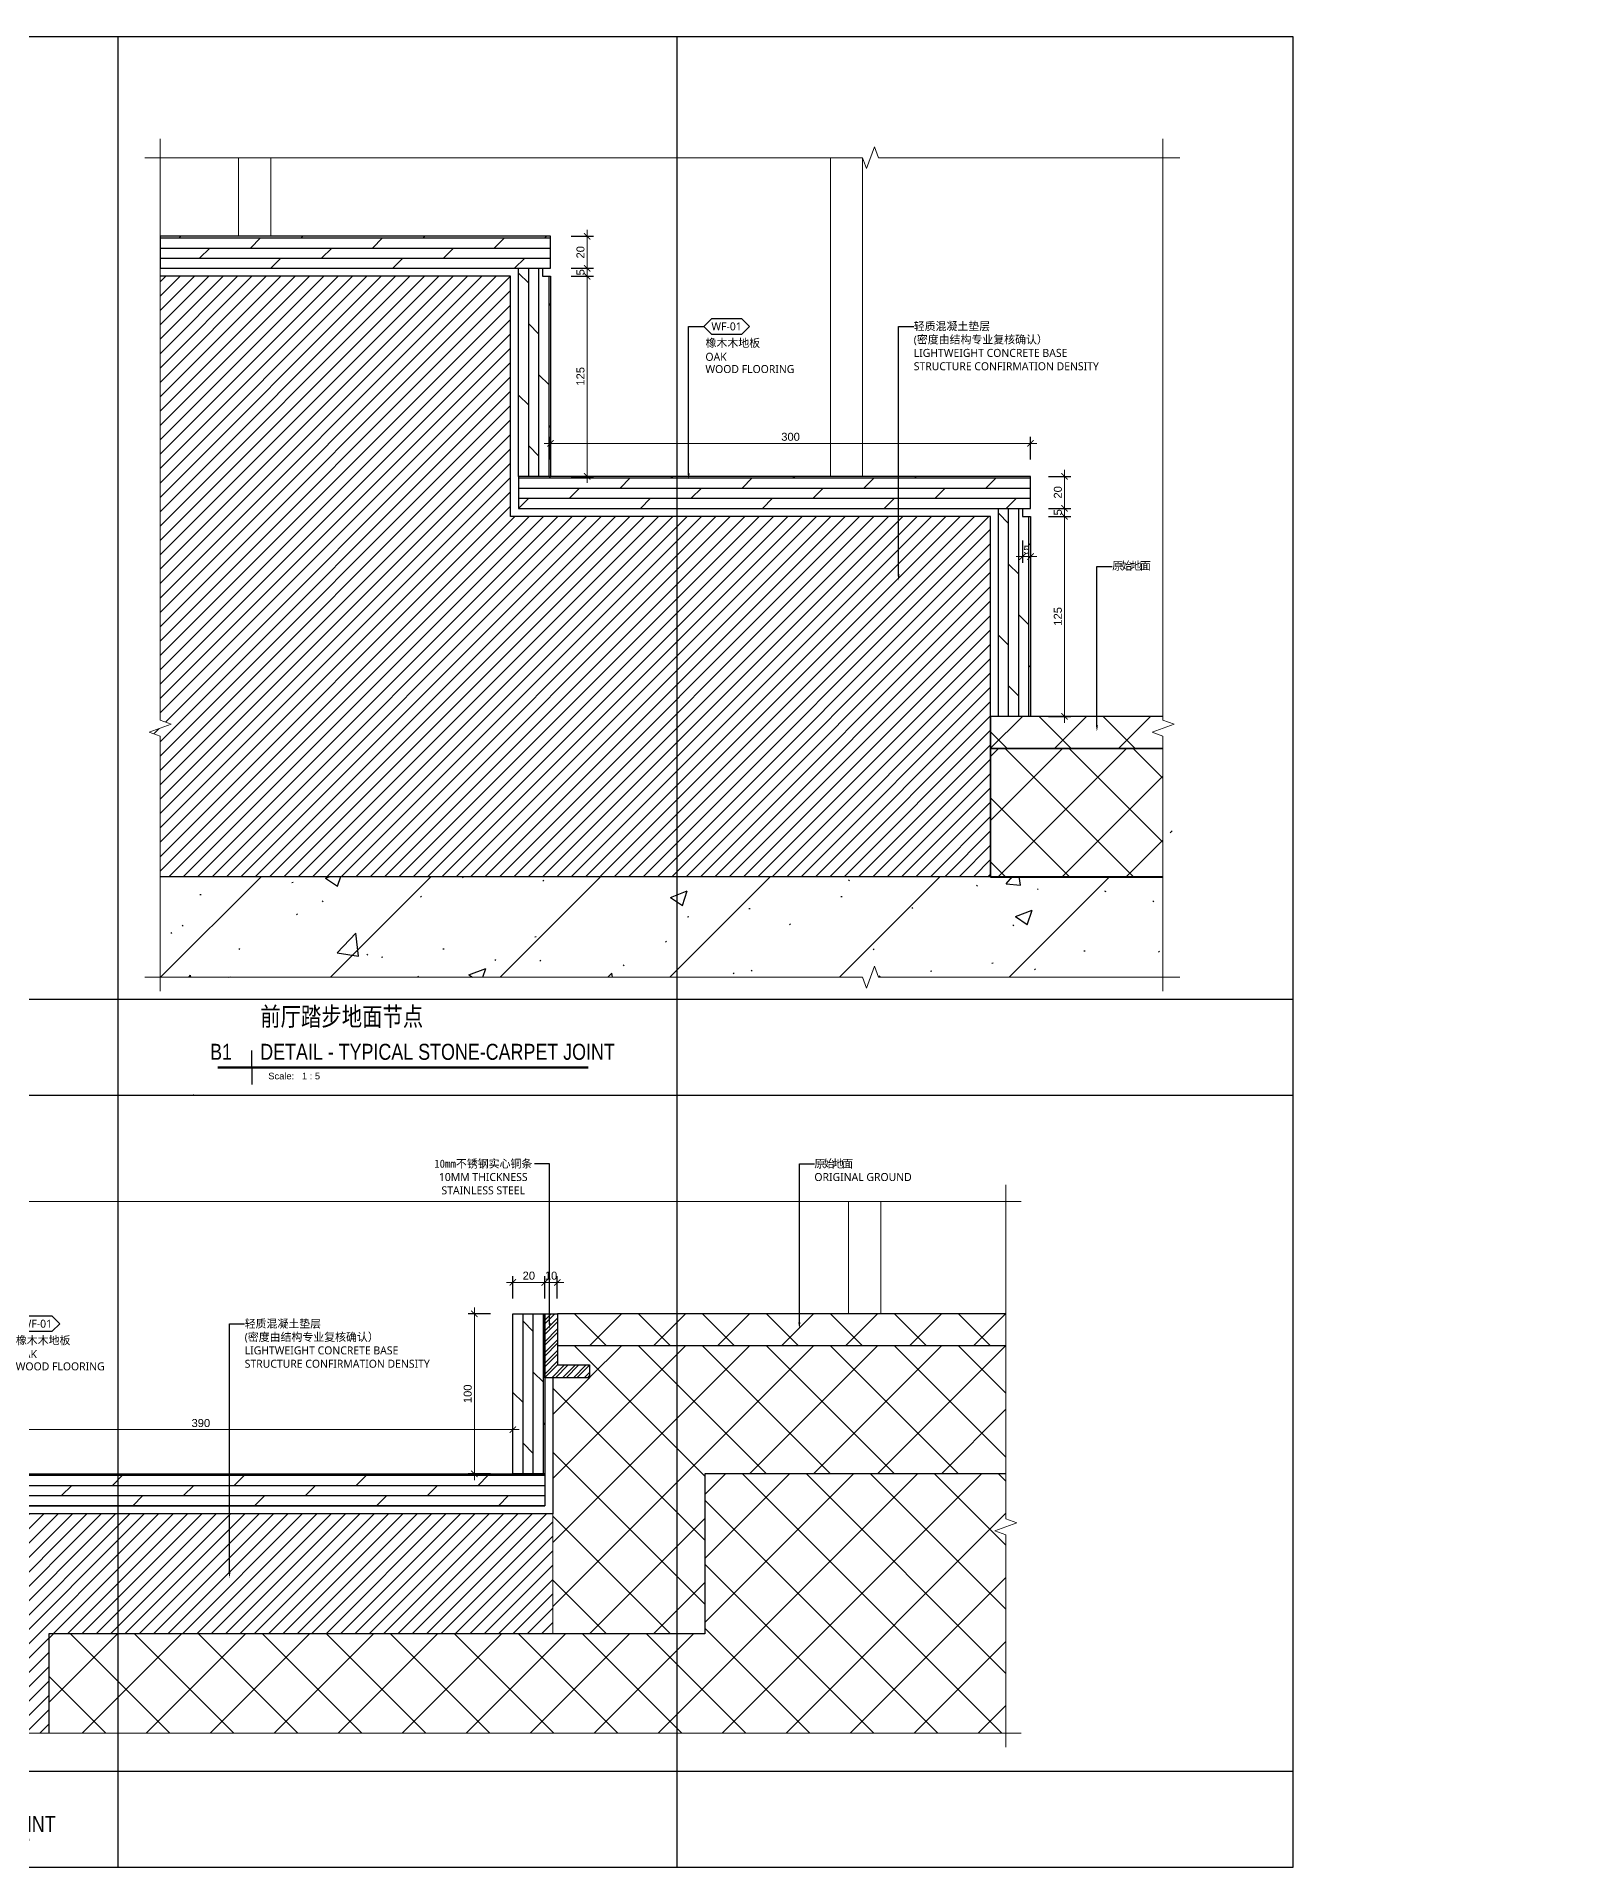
# Model space of a CAD drawing. Header units: millimetres. Extents: x 6321 to 61876, y 123 to 15211.
# Drawn here: x 45703 to 46670, y 8085 to 9229 of the extents above; entities that cross this region are included whole.
import ezdxf
from ezdxf import colors
from ezdxf.entities.mleader import LeaderData, LeaderLine
from ezdxf.enums import TextEntityAlignment as Align
from ezdxf.math import Vec2, Vec3

# ---------------------------------------------------------------- set-up
doc = ezdxf.new("R2010")
doc.units = ezdxf.units.MM
doc.layers.get('Defpoints').update_dxf_attribs({"color": 250})
for name, color, linetype, lineweight in [('_ACM-A-ANNO-DIMS', 2, 'Continuous', 13), ('_ACM-A-ANNO-DIMS @ 2', 2, 'Continuous', 13), ('_ACM-A-DETL-PATT', 8, 'Continuous', 0), ('_ACM-A-DETL-THIN', 2, 'Continuous', 9), ('Thick Line', 7, 'Continuous', 50), ('视图标题', 90, 'Continuous', 25)]:
    doc.layers.add(name, color=color, linetype=linetype, lineweight=lineweight)
for name, color, linetype in [('G-ANNO-SYMB', 7, 'Continuous'), ('G-ANNO-TITL', 7, 'Continuous'), ('I-DETL-LW01', 1, 'Continuous'), ('I-DETL-LW02', 2, 'Continuous'), ('IA10-16 Floor Detail$0$I-DETL-2', 2, 'Continuous'), ('IA10-16 Floor Detail$0$I-SECT-LW09', 9, 'Continuous'), ('IA10-16 Floor Detail$0$家具填充', 8, 'Continuous'), ('WALL TYPE$0$G-ANNO-NOTE-CH', 7, 'Continuous'), ('WALL TYPE$0$I-SECT-LW03', 3, 'Continuous')]:
    doc.layers.add(name, color=color, linetype=linetype)
doc.styles.add('Aecom chinese title', font='simhei.ttf', dxfattribs={"width": 0.8})
doc.styles.add('Arial', font='ARIALUNI.ttf')
doc.styles.add('Arial_1', font='arial.ttf', dxfattribs={"height": 75})
doc.styles.add('Arial_4', font='arial.ttf', dxfattribs={"height": 2.5})
doc.styles.add('WALL TYPE$0$Aecom Chinese', font='Microsoft YaHei.ttf')
doc.dimstyles.new('Aec-Arch-M-2', dxfattribs={"dimscale": 2, "dimtxt": 2.5, "dimasz": 2, "dimexe": 2, "dimexo": 2, "dimgap": 0.8, "dimtad": 1, "dimdec": 0, "dimrnd": 1, "dimzin": 3, "dimdsep": 46, "dimtxsty": 'Arial', "dimblk": 'WALL TYPE$0$_ArchTick', "dimcen": 2.5, "dimdle": 2, "dimclrd": 256, "dimclre": 256, "dimclrt": 256, "dimazin": 2, "dimtfac": 0.75, "dimtdec": 0, "dimtix": 1, "dimtmove": 2, "dimatfit": 2, "dimfxl": 5, "dimfxlon": 1, "dimtolj": 1, "dimtzin": 0, "dimlwd": -1, "dimarcsym": 0})

# ---------------------------------------------------------------- blocks, each defined once
blk = doc.blocks.new('视口 - No Ref  Number-1111583-交互展示区立面图2 DIGITAL CORRIDOR ELEVATION 2')
at = {"layer": 'Thick Line'}
blk.add_line((0, 0), (-12.7, 0), dxfattribs=at)
at = {"layer": '视图标题'}
for q in [(0, 6.35), (0, -6.35)]:
    blk.add_line((0, 0), q, dxfattribs=at)
blk = doc.blocks.new('A$C0FD827E6')
at = {"color": 0, "linetype": 'ByBlock', "lineweight": -2}
blk.add_point((-3.13, -10.74), dxfattribs=at)
at = {"layer": '视图标题', "color": 7, "lineweight": 50}
blk.add_line((18.75, -0.39), (144.93, -0.39), dxfattribs=at)
at = {"layer": '视图标题'}
blk.add_blockref('视口 - No Ref  Number-1111583-交互展示区立面图2 DIGITAL CORRIDOR ELEVATION 2', (18.75, -0.39), dxfattribs=at)
at = {"layer": 'G-ANNO-SYMB', "width": 0.8}
for tag, p, height, style in [('TITLE1', (21.88, 19.23), 7, 'Aecom chinese title'), ('TITLE2', (21.88, 10.35), 6, 'Arial'), ('DN', (3.13, 2.54), 6, 'Arial'), ('TITLE3', (21.88, 2.54), 6, 'Arial')]:
    blk.add_attdef(tag, p, '', height=height, dxfattribs=dict(at, style=style))
at = {"layer": '视图标题', "color": 7, "lineweight": 5, "insert": (24.94, -2.32), "char_height": 2.5, "width": 25.8945, "attachment_point": 1, "style": 'Arial_4'}
blk.add_mtext('Scale:   1 : 5', dxfattribs=at)
blk = doc.blocks.new('WALL TYPE$0$_ArchTick')
at = {"color": 0, "linetype": 'ByBlock', "const_width": 0.15}
blk.add_lwpolyline([(-0.5, -0.5), (0.5, 0.5)], dxfattribs=at)
blk = doc.blocks.new('*D144')
at = {"layer": '_ACM-A-ANNO-DIMS', "linetype": 'Continuous', "lineweight": -2, "ltscale": 2, "transparency": 16777216}
for p, q in [((46001, 8440.3), (46001, 8454.3)), ((46021, 8440.3), (46021, 8454.3))]:
    blk.add_line(p, q, dxfattribs=at)
at = {"layer": '_ACM-A-ANNO-DIMS', "ltscale": 2, "transparency": 16777216}
blk.add_line((46025, 8450.3), (45997, 8450.3), dxfattribs=at)
at = {"layer": 'Defpoints', "color": 0, "linetype": 'Continuous', "ltscale": 2, "transparency": 16777216}
for p in [(46001, 8450.3), (46001, 8430.7), (46021, 8430.7)]:
    blk.add_point(p, dxfattribs=at)
at = {"layer": '_ACM-A-ANNO-DIMS', "linetype": 'Continuous', "ltscale": 2, "transparency": 16777216, "xscale": 4, "yscale": 4, "zscale": 4, "rotation": 180}
blk.add_blockref('WALL TYPE$0$_ArchTick', (46001, 8450.3), dxfattribs=at)
at = {"layer": '_ACM-A-ANNO-DIMS', "linetype": 'Continuous', "ltscale": 2, "transparency": 16777216, "xscale": 4, "yscale": 4, "zscale": 4}
blk.add_blockref('WALL TYPE$0$_ArchTick', (46021, 8450.3), dxfattribs=at)
at = {"layer": '_ACM-A-ANNO-DIMS', "linetype": 'Continuous', "ltscale": 2, "transparency": 16777216, "insert": (46011, 8454.5), "char_height": 5, "attachment_point": 5, "style": 'Arial'}
blk.add_mtext('\\A1;20', dxfattribs=at)
blk = doc.blocks.new('*D143')
at = {"layer": '_ACM-A-ANNO-DIMS', "linetype": 'Continuous', "lineweight": -2, "ltscale": 2, "transparency": 16777216}
for p, q in [((46021, 8440.3), (46021, 8454.3)), ((46028.8, 8440.3), (46028.8, 8454.3))]:
    blk.add_line(p, q, dxfattribs=at)
at = {"layer": '_ACM-A-ANNO-DIMS', "ltscale": 2, "transparency": 16777216}
for p, q in [((46021, 8450.3), (46017, 8450.3)), ((46028.8, 8450.3), (46021, 8450.3)), ((46028.8, 8450.3), (46032.8, 8450.3))]:
    blk.add_line(p, q, dxfattribs=at)
at = {"layer": 'Defpoints', "color": 0, "linetype": 'Continuous', "ltscale": 2, "transparency": 16777216}
for p in [(46021, 8450.3), (46021, 8430.7), (46028.8, 8430.7)]:
    blk.add_point(p, dxfattribs=at)
at = {"layer": '_ACM-A-ANNO-DIMS', "linetype": 'Continuous', "ltscale": 2, "transparency": 16777216, "xscale": 4, "yscale": 4, "zscale": 4}
blk.add_blockref('WALL TYPE$0$_ArchTick', (46021, 8450.3), dxfattribs=at)
at = {"layer": '_ACM-A-ANNO-DIMS', "linetype": 'Continuous', "ltscale": 2, "transparency": 16777216, "xscale": 4, "yscale": 4, "zscale": 4, "rotation": 180}
blk.add_blockref('WALL TYPE$0$_ArchTick', (46028.8, 8450.3), dxfattribs=at)
at = {"layer": '_ACM-A-ANNO-DIMS', "linetype": 'Continuous', "ltscale": 2, "transparency": 16777216, "insert": (46024.9, 8454.5), "char_height": 5, "attachment_point": 5, "style": 'Arial'}
blk.add_mtext('\\A1;10', dxfattribs=at)
blk = doc.blocks.new('*D152')
at = {"layer": '_ACM-A-ANNO-DIMS', "linetype": 'Continuous', "lineweight": -2, "ltscale": 2, "transparency": 16777216}
for p, q in [((46335.8, 8929), (46349.8, 8929)), ((46335.8, 8804), (46349.8, 8804))]:
    blk.add_line(p, q, dxfattribs=at)
at = {"layer": '_ACM-A-ANNO-DIMS', "ltscale": 2, "transparency": 16777216}
blk.add_line((46345.8, 8800), (46345.8, 8933), dxfattribs=at)
at = {"layer": 'Defpoints', "color": 0, "linetype": 'Continuous', "ltscale": 2, "transparency": 16777216}
for p in [(46324.6, 8929), (46345.8, 8929), (46324.6, 8804)]:
    blk.add_point(p, dxfattribs=at)
at = {"layer": '_ACM-A-ANNO-DIMS', "linetype": 'Continuous', "ltscale": 2, "transparency": 16777216, "xscale": 4, "yscale": 4, "zscale": 4}
for p, rotation in [((46345.8, 8929), 90), ((46345.8, 8804), 270)]:
    blk.add_blockref('WALL TYPE$0$_ArchTick', p, dxfattribs=dict(at, rotation=rotation))
at = {"layer": '_ACM-A-ANNO-DIMS', "linetype": 'Continuous', "ltscale": 2, "transparency": 16777216, "insert": (46341.7, 8866.5), "char_height": 5, "attachment_point": 5, "rotation": 90, "style": 'Arial'}
blk.add_mtext('\\A1;125', dxfattribs=at)
blk = doc.blocks.new('*D151')
at = {"layer": '_ACM-A-ANNO-DIMS', "ltscale": 2, "transparency": 16777216}
for p, q in [((46345.8, 8934), (46345.8, 8938)), ((46345.8, 8929), (46345.8, 8934)), ((46345.8, 8929), (46345.8, 8925))]:
    blk.add_line(p, q, dxfattribs=at)
at = {"layer": '_ACM-A-ANNO-DIMS', "linetype": 'Continuous', "lineweight": -2, "ltscale": 2, "transparency": 16777216}
for p, q in [((46335.8, 8934), (46349.8, 8934)), ((46335.8, 8929), (46349.8, 8929))]:
    blk.add_line(p, q, dxfattribs=at)
at = {"layer": 'Defpoints', "color": 0, "linetype": 'Continuous', "ltscale": 2, "transparency": 16777216}
for p in [(46324.6, 8934), (46324.6, 8929), (46345.8, 8934)]:
    blk.add_point(p, dxfattribs=at)
at = {"layer": '_ACM-A-ANNO-DIMS', "linetype": 'Continuous', "ltscale": 2, "transparency": 16777216, "xscale": 4, "yscale": 4, "zscale": 4}
for p, rotation in [((46345.8, 8934), 270), ((46345.8, 8929), 90)]:
    blk.add_blockref('WALL TYPE$0$_ArchTick', p, dxfattribs=dict(at, rotation=rotation))
at = {"layer": '_ACM-A-ANNO-DIMS', "linetype": 'Continuous', "ltscale": 2, "transparency": 16777216, "insert": (46341.7, 8931.5), "char_height": 5, "attachment_point": 5, "rotation": 90, "style": 'Arial'}
blk.add_mtext('\\A1;5', dxfattribs=at)
blk = doc.blocks.new('*D150')
at = {"layer": '_ACM-A-ANNO-DIMS', "ltscale": 2, "transparency": 16777216}
blk.add_line((46345.8, 8930), (46345.8, 8958), dxfattribs=at)
at = {"layer": '_ACM-A-ANNO-DIMS', "linetype": 'Continuous', "lineweight": -2, "ltscale": 2, "transparency": 16777216}
for p, q in [((46335.8, 8954), (46349.8, 8954)), ((46335.8, 8934), (46349.8, 8934))]:
    blk.add_line(p, q, dxfattribs=at)
at = {"layer": 'Defpoints', "color": 0, "linetype": 'Continuous', "ltscale": 2, "transparency": 16777216}
for p in [(46324.6, 8954), (46345.8, 8954), (46324.6, 8934)]:
    blk.add_point(p, dxfattribs=at)
at = {"layer": '_ACM-A-ANNO-DIMS', "linetype": 'Continuous', "ltscale": 2, "transparency": 16777216, "xscale": 4, "yscale": 4, "zscale": 4}
for p, rotation in [((46345.8, 8954), 90), ((46345.8, 8934), 270)]:
    blk.add_blockref('WALL TYPE$0$_ArchTick', p, dxfattribs=dict(at, rotation=rotation))
at = {"layer": '_ACM-A-ANNO-DIMS', "linetype": 'Continuous', "ltscale": 2, "transparency": 16777216, "insert": (46341.7, 8944), "char_height": 5, "attachment_point": 5, "rotation": 90, "style": 'Arial'}
blk.add_mtext('\\A1;20', dxfattribs=at)
blk = doc.blocks.new('*D156')
at = {"layer": '_ACM-A-ANNO-DIMS', "ltscale": 2, "transparency": 16777216}
blk.add_line((46328.6, 8974.6), (46020.6, 8974.6), dxfattribs=at)
at = {"layer": '_ACM-A-ANNO-DIMS', "linetype": 'Continuous', "lineweight": -2, "ltscale": 2, "transparency": 16777216}
for p, q in [((46024.6, 8964.6), (46024.6, 8978.6)), ((46324.6, 8964.6), (46324.6, 8978.6))]:
    blk.add_line(p, q, dxfattribs=at)
at = {"layer": 'Defpoints', "color": 0, "linetype": 'Continuous', "ltscale": 2, "transparency": 16777216}
for p in [(46024.6, 8974.6), (46024.6, 8954), (46324.6, 8954)]:
    blk.add_point(p, dxfattribs=at)
at = {"layer": '_ACM-A-ANNO-DIMS', "linetype": 'Continuous', "ltscale": 2, "transparency": 16777216, "xscale": 4, "yscale": 4, "zscale": 4, "rotation": 180}
blk.add_blockref('WALL TYPE$0$_ArchTick', (46024.6, 8974.6), dxfattribs=at)
at = {"layer": '_ACM-A-ANNO-DIMS', "linetype": 'Continuous', "ltscale": 2, "transparency": 16777216, "xscale": 4, "yscale": 4, "zscale": 4}
blk.add_blockref('WALL TYPE$0$_ArchTick', (46324.6, 8974.6), dxfattribs=at)
at = {"layer": '_ACM-A-ANNO-DIMS', "linetype": 'Continuous', "ltscale": 2, "transparency": 16777216, "insert": (46174.6, 8978.7), "char_height": 5, "attachment_point": 5, "style": 'Arial'}
blk.add_mtext('\\A1;300', dxfattribs=at)
blk = doc.blocks.new('*D155')
at = {"layer": '_ACM-A-ANNO-DIMS', "linetype": 'Continuous', "lineweight": -2, "ltscale": 2, "transparency": 16777216}
for p, q in [((46037.5, 9079), (46051.5, 9079)), ((46037.5, 8954), (46051.5, 8954))]:
    blk.add_line(p, q, dxfattribs=at)
at = {"layer": '_ACM-A-ANNO-DIMS', "ltscale": 2, "transparency": 16777216}
blk.add_line((46047.5, 8950), (46047.5, 9083), dxfattribs=at)
at = {"layer": 'Defpoints', "color": 0, "linetype": 'Continuous', "ltscale": 2, "transparency": 16777216}
for p in [(46024.6, 9079), (46047.5, 9079), (46024.6, 8954)]:
    blk.add_point(p, dxfattribs=at)
at = {"layer": '_ACM-A-ANNO-DIMS', "linetype": 'Continuous', "ltscale": 2, "transparency": 16777216, "xscale": 4, "yscale": 4, "zscale": 4}
for p, rotation in [((46047.5, 9079), 90), ((46047.5, 8954), 270)]:
    blk.add_blockref('WALL TYPE$0$_ArchTick', p, dxfattribs=dict(at, rotation=rotation))
at = {"layer": '_ACM-A-ANNO-DIMS', "linetype": 'Continuous', "ltscale": 2, "transparency": 16777216, "insert": (46043.3, 9016.5), "char_height": 5, "attachment_point": 5, "rotation": 90, "style": 'Arial'}
blk.add_mtext('\\A1;125', dxfattribs=at)
blk = doc.blocks.new('*D154')
at = {"layer": '_ACM-A-ANNO-DIMS', "linetype": 'Continuous', "lineweight": -2, "ltscale": 2, "transparency": 16777216}
for p, q in [((46037.5, 9084), (46051.5, 9084)), ((46037.5, 9079), (46051.5, 9079))]:
    blk.add_line(p, q, dxfattribs=at)
at = {"layer": '_ACM-A-ANNO-DIMS', "ltscale": 2, "transparency": 16777216}
for p, q in [((46047.5, 9084), (46047.5, 9088)), ((46047.5, 9079), (46047.5, 9084)), ((46047.5, 9079), (46047.5, 9075))]:
    blk.add_line(p, q, dxfattribs=at)
at = {"layer": 'Defpoints', "color": 0, "linetype": 'Continuous', "ltscale": 2, "transparency": 16777216}
for p in [(46024.6, 9084), (46047.5, 9084), (46024.6, 9079)]:
    blk.add_point(p, dxfattribs=at)
at = {"layer": '_ACM-A-ANNO-DIMS', "linetype": 'Continuous', "ltscale": 2, "transparency": 16777216, "xscale": 4, "yscale": 4, "zscale": 4}
for p, rotation in [((46047.5, 9084), 270), ((46047.5, 9079), 90)]:
    blk.add_blockref('WALL TYPE$0$_ArchTick', p, dxfattribs=dict(at, rotation=rotation))
at = {"layer": '_ACM-A-ANNO-DIMS', "linetype": 'Continuous', "ltscale": 2, "transparency": 16777216, "insert": (46043.3, 9081.5), "char_height": 5, "attachment_point": 5, "rotation": 90, "style": 'Arial'}
blk.add_mtext('\\A1;5', dxfattribs=at)
blk = doc.blocks.new('*D153')
at = {"layer": '_ACM-A-ANNO-DIMS', "ltscale": 2, "transparency": 16777216}
blk.add_line((46047.5, 9080), (46047.5, 9108), dxfattribs=at)
at = {"layer": '_ACM-A-ANNO-DIMS', "linetype": 'Continuous', "lineweight": -2, "ltscale": 2, "transparency": 16777216}
for p, q in [((46037.5, 9104), (46051.5, 9104)), ((46037.5, 9084), (46051.5, 9084))]:
    blk.add_line(p, q, dxfattribs=at)
at = {"layer": 'Defpoints', "color": 0, "linetype": 'Continuous', "ltscale": 2, "transparency": 16777216}
for p in [(46024.6, 9104), (46047.5, 9104), (46024.6, 9084)]:
    blk.add_point(p, dxfattribs=at)
at = {"layer": '_ACM-A-ANNO-DIMS', "linetype": 'Continuous', "ltscale": 2, "transparency": 16777216, "xscale": 4, "yscale": 4, "zscale": 4}
for p, rotation in [((46047.5, 9104), 90), ((46047.5, 9084), 270)]:
    blk.add_blockref('WALL TYPE$0$_ArchTick', p, dxfattribs=dict(at, rotation=rotation))
at = {"layer": '_ACM-A-ANNO-DIMS', "linetype": 'Continuous', "ltscale": 2, "transparency": 16777216, "insert": (46043.3, 9094), "char_height": 5, "attachment_point": 5, "rotation": 90, "style": 'Arial'}
blk.add_mtext('\\A1;20', dxfattribs=at)
blk = doc.blocks.new('*D145')
at = {"layer": '_ACM-A-ANNO-DIMS', "ltscale": 2, "transparency": 16777216}
blk.add_line((45977, 8434.7), (45977, 8326.7), dxfattribs=at)
at = {"layer": '_ACM-A-ANNO-DIMS', "linetype": 'Continuous', "lineweight": -2, "ltscale": 2, "transparency": 16777216}
for p, q in [((45987, 8430.7), (45973, 8430.7)), ((45987, 8330.7), (45973, 8330.7))]:
    blk.add_line(p, q, dxfattribs=at)
at = {"layer": 'Defpoints', "color": 0, "linetype": 'Continuous', "ltscale": 2, "transparency": 16777216}
for p in [(46001, 8430.7), (45977, 8330.7), (46001, 8330.7)]:
    blk.add_point(p, dxfattribs=at)
at = {"layer": '_ACM-A-ANNO-DIMS', "linetype": 'Continuous', "ltscale": 2, "transparency": 16777216, "xscale": 4, "yscale": 4, "zscale": 4}
for p, rotation in [((45977, 8430.7), 90), ((45977, 8330.7), 270)]:
    blk.add_blockref('WALL TYPE$0$_ArchTick', p, dxfattribs=dict(at, rotation=rotation))
at = {"layer": '_ACM-A-ANNO-DIMS', "linetype": 'Continuous', "ltscale": 2, "transparency": 16777216, "insert": (45972.8, 8380.7), "char_height": 5, "attachment_point": 5, "rotation": 90, "style": 'Arial'}
blk.add_mtext('\\A1;100', dxfattribs=at)
blk = doc.blocks.new('*D135')
at = {"layer": '_ACM-A-ANNO-DIMS', "ltscale": 2, "transparency": 16777216}
blk.add_line((46005, 8358.3), (45607, 8358.3), dxfattribs=at)
at = {"layer": '_ACM-A-ANNO-DIMS', "linetype": 'Continuous', "lineweight": -2, "ltscale": 2, "transparency": 16777216}
for p, q in [((45611, 8348.3), (45611, 8362.3)), ((46001, 8348.3), (46001, 8362.3))]:
    blk.add_line(p, q, dxfattribs=at)
at = {"layer": 'Defpoints', "color": 0, "linetype": 'Continuous', "ltscale": 2, "transparency": 16777216}
for p in [(45611, 8358.3), (45611, 8330.7), (46001, 8330.7)]:
    blk.add_point(p, dxfattribs=at)
at = {"layer": '_ACM-A-ANNO-DIMS', "linetype": 'Continuous', "ltscale": 2, "transparency": 16777216, "xscale": 4, "yscale": 4, "zscale": 4, "rotation": 180}
blk.add_blockref('WALL TYPE$0$_ArchTick', (45611, 8358.3), dxfattribs=at)
at = {"layer": '_ACM-A-ANNO-DIMS', "linetype": 'Continuous', "ltscale": 2, "transparency": 16777216, "xscale": 4, "yscale": 4, "zscale": 4}
blk.add_blockref('WALL TYPE$0$_ArchTick', (46001, 8358.3), dxfattribs=at)
at = {"layer": '_ACM-A-ANNO-DIMS', "linetype": 'Continuous', "ltscale": 2, "transparency": 16777216, "insert": (45806, 8362.4), "char_height": 5, "attachment_point": 5, "style": 'Arial'}
blk.add_mtext('\\A1;390', dxfattribs=at)
blk = doc.blocks.new('*D157')
at = {"layer": '_ACM-A-ANNO-DIMS', "lineweight": -2, "transparency": 16777216}
for p, q in [((46319.6, 8913.9), (46319.6, 8899.9)), ((46324.6, 8913.9), (46324.6, 8899.9))]:
    blk.add_line(p, q, dxfattribs=at)
at = {"layer": '_ACM-A-ANNO-DIMS', "transparency": 16777216}
for p, q in [((46319.6, 8903.9), (46315.6, 8903.9)), ((46324.6, 8903.9), (46319.6, 8903.9)), ((46324.6, 8903.9), (46328.6, 8903.9))]:
    blk.add_line(p, q, dxfattribs=at)
at = {"layer": 'Defpoints', "color": 0, "transparency": 16777216}
for p in [(46319.6, 8929), (46324.6, 8929), (46319.6, 8903.9)]:
    blk.add_point(p, dxfattribs=at)
at = {"layer": '_ACM-A-ANNO-DIMS', "transparency": 16777216, "xscale": 4, "yscale": 4, "zscale": 4}
blk.add_blockref('WALL TYPE$0$_ArchTick', (46319.6, 8903.9), dxfattribs=at)
at = {"layer": '_ACM-A-ANNO-DIMS', "transparency": 16777216, "xscale": 4, "yscale": 4, "zscale": 4, "rotation": 180}
blk.add_blockref('WALL TYPE$0$_ArchTick', (46324.6, 8903.9), dxfattribs=at)
at = {"layer": '_ACM-A-ANNO-DIMS', "transparency": 16777216, "insert": (46322.1, 8908.1), "char_height": 5, "attachment_point": 5, "style": 'Arial'}
blk.add_mtext('\\A1;5', dxfattribs=at)
blk = doc.blocks.new('WHA12202707')
at = {"transparency": 16777216}
for p, q in [((2.38, 2.38), (0, 0)), ((2.38, -2.38), (0, 0)), ((11.91, 2.38), (2.38, 2.38)), ((11.91, 2.38), (14.29, 0)), ((11.91, -2.38), (14.29, 0)), ((2.38, -2.38), (11.91, -2.38))]:
    blk.add_line(p, q, dxfattribs=at)
at = {"transparency": 16777216, "style": 'WALL TYPE$0$Aecom Chinese'}
blk.add_attdef('英文2', (0.49, -14.58), '', height=2.5, dxfattribs=at)
at = {"layer": 'WALL TYPE$0$G-ANNO-NOTE-CH', "transparency": 16777216, "style": 'WALL TYPE$0$Aecom Chinese'}
blk.add_attdef('编号', text='', height=2.5, dxfattribs=at).set_placement((7.1, 0), align=Align.MIDDLE)
for tag, p in [('中文', (0.54, -5.18)), ('英文', (0.49, -9.51))]:
    blk.add_attdef(tag, text='', height=2.5, dxfattribs=at).set_placement(p, align=Align.MIDDLE_LEFT)

msp = doc.modelspace()

# ---------------------------------------------------------------- hatches: boundary and pattern name
h = msp.add_hatch()
h.set_pattern_fill('0-钢筋混凝土001-DOM', color=250, scale=15, pattern_type=2)
h.set_pattern_definition([(45, (1818.7, 3711.13), (-53.03301, 53.03301), []), (50, (1818.7, 3711.13), (107.58903, -9.41282), [11.25, -123.75]), (355, (1818.7, 3711.13), (-20.8127, 112.82882), [9, -99]), (100.4514, (1827.67, 3710.35), (86.7764, 103.41593), [9.56103, -105.17132]), (46.1842, (1818.7, 3741.13), (160.08616, -24.82785), [16.875, -185.625]), (96.6356, (1832.04, 3739.06), (140.1994, 146.1177), [14.34154, -157.75695]), (351.1842, (1818.7, 3741.13), (140.1993, 146.1178), [13.5, -148.5]), (21, (1833.7, 3733.63), (89.53606, -60.39283), [11.25, -123.75]), (326, (1833.7, 3733.63), (36.4973, 108.7725), [9, -99]), (71.4514, (1841.16, 3728.6), (126.0334, 48.37957), [9.56103, -105.17132]), (37.5, (1818.702, 3711.133), (1.823978, 49.934078), [0.75, -97.8, 0.75, -100.5, 0.75, -99.375]), (7.5, (1818.7, 3711.133), (39.46043, 59.161757), [0.75, -57.3, 0.75, -95.55, 0.75, -37.875]), (327.5, (1785.252, 3711.133), (80.073365, -3.38323), [0.75, -37.5, 0.75, -117, 0.75, -155.25]), (317.5, (1770.25, 3711.13), (87.47793, 15.01575), [0.75, -48.75, 0.75, -77.7, 0.75, -110.25])])
h.paths.add_polyline_path([(46219.6, 8641), (46222.1, 8634.2), (46227.1, 8647.9), (46229.6, 8641), (46407.4, 8641), (46407.4, 8704), (45780.6, 8704), (45780.6, 8641)])
at = {"layer": '_ACM-A-DETL-PATT'}
h = msp.add_hatch(dxfattribs=at)
h.set_pattern_fill('ANSI31', color=256, scale=2)
h.set_pattern_definition([(45, (45759.2455, 8703.9546), (-4.49013, 4.49013), [])])
h.paths.add_polyline_path([(46299.6, 8704), (46299.6, 8929), (45999.6, 8929), (45999.6, 9079), (45780.6, 9079), (45780.6, 8801.7), (45787.4, 8799.2), (45773.7, 8794.2), (45780.6, 8791.7), (45780.6, 8704)])
h = msp.add_hatch(dxfattribs=at)
h.set_pattern_fill('多孔材料', color=256, scale=10, pattern_type=2)
h.set_pattern_definition([(45, (114444.813, 5529.22), (-20.00002, 20.00002), []), (135, (114444.813, 5529.22), (-20.00002, -20.00002), [])])
h.paths.add_polyline_path([(46407.4, 8804), (46299.6, 8804), (46299.6, 8784), (46407.4, 8784)])
h = msp.add_hatch(dxfattribs=at)
h.set_pattern_fill('多孔材料', color=256, scale=10, pattern_type=2)
h.set_pattern_definition([(45, (70086.735, -2233.962), (-20.00002, 20.00002), []), (135, (70086.735, -2233.962), (-20.00002, -20.00002), [])])
h.paths.add_polyline_path([(46407.4, 8739.6), (46407.4, 8784), (46299.6, 8784), (46299.6, 8703.6), (46407.4, 8703.6), (46407.4, 8729.6), (46414.3, 8732.1), (46400.6, 8737.1)])
h = msp.add_hatch(dxfattribs=at)
h.set_pattern_fill('多孔材料', color=256, scale=10, pattern_type=2)
h.set_pattern_definition([(45, (114194.253, 5155.996), (-20.00002, 20.00002), []), (135, (114194.253, 5155.996), (-20.00002, -20.00002), [])])
h.paths.add_polyline_path([(46309.2, 8410.7), (46309.2, 8430.7), (46029, 8430.7), (46029, 8410.7)])
h = msp.add_hatch(dxfattribs=at)
h.set_pattern_fill('多孔材料', color=256, scale=10, pattern_type=2)
h.set_pattern_definition([(45, (114194.253, 4975.996), (-20.00002, 20.00002), []), (135, (114194.253, 4975.996), (-20.00002, -20.00002), [])])
h.paths.add_polyline_path([(46029, 8410.7), (46029, 8398.7), (46049, 8398.7), (46049, 8390.7), (46026, 8390.7), (46026, 8230.7), (46121, 8230.7), (46121, 8330.7), (46309.2, 8330.7), (46309.2, 8410.7)])
h = msp.add_hatch(dxfattribs=at)
h.set_pattern_fill('多孔材料', color=256, scale=10, pattern_type=2)
h.set_pattern_definition([(45, (113859.253, 4575.996), (-20.00002, 20.00002), []), (135, (113859.253, 4575.996), (-20.00002, -20.00002), [])])
h.paths.add_polyline_path([(46309.2, 8302.6), (46309.2, 8330.7), (46121, 8330.7), (46121, 8230.7), (45711, 8230.7), (45711, 8168.6), (46309.2, 8168.6), (46309.2, 8292.6), (46302.3, 8295.1), (46316.1, 8300.1)])
h = msp.add_hatch(dxfattribs=at)
h.set_pattern_fill('ANSI31', color=256, scale=2)
h.set_pattern_definition([(45, (45447.362, 8135.0885), (-4.49013, 4.49013), [])])
h.paths.add_polyline_path([(45687.5, 8175.5), (45692.5, 8161.7), (45695, 8168.6), (45711, 8168.6), (45711, 8230.7), (46026, 8230.7), (46026, 8305.7), (45636, 8305.7), (45636, 8205.7), (45447.9, 8205.7), (45447.4, 8205.5), (45461.1, 8200.5), (45454.2, 8198), (45454.2, 8168.6), (45685, 8168.6)])
at = {"layer": 'IA10-16 Floor Detail$0$I-SECT-LW09'}
h = msp.add_hatch(dxfattribs=at)
h.set_pattern_fill('DOLMIT', color=8)
h.set_pattern_definition([(0, (45849.6875, 9083.9546), (0, 6.35), []), (45, (45849.688, 9083.955), (-12.7, 12.7), [8.9803, -17.9605])])
h.paths.add_polyline_path([(46024.6, 9084), (46024.6, 9104), (45780.6, 9104), (45780.6, 9084)])
h = msp.add_hatch(dxfattribs=at)
h.set_pattern_fill('DOLMIT', color=8, angle=90)
h.set_pattern_definition([(90, (46004.5744, 8953.9546), (-6.35, 4e-16), []), (135, (46004.574, 8953.955), (-12.7, -12.7), [8.9803, -17.9605])])
h.paths.add_polyline_path([(46024.6, 9079), (46019.6, 9079), (46019.6, 9084), (46004.6, 9084), (46004.6, 8954), (46024.6, 8954)])
h = msp.add_hatch(dxfattribs=at)
h.set_pattern_fill('DOLMIT', color=8)
h.set_pattern_definition([(0, (46004.5744, 8933.9546), (0, 6.35), []), (45, (46004.574, 8933.955), (-12.7, 12.7), [8.9803, -17.9605])])
h.paths.add_polyline_path([(46004.6, 8954), (46004.6, 8934), (46324.6, 8934), (46324.6, 8954)])
h = msp.add_hatch(dxfattribs=at)
h.set_pattern_fill('DOLMIT', color=8, angle=90)
h.set_pattern_definition([(90, (46304.5744, 8803.9546), (-6.35, 4e-16), []), (135, (46304.574, 8803.955), (-12.7, -12.7), [8.9803, -17.9605])])
h.paths.add_polyline_path([(46304.6, 8804), (46324.6, 8804), (46324.6, 8929), (46319.6, 8929), (46319.6, 8934), (46304.6, 8934)])
h = msp.add_hatch(dxfattribs=at)
h.set_pattern_fill('DOLMIT', color=8, angle=90)
h.set_pattern_definition([(90, (46001.014, 8330.73), (-6.35, 4e-16), []), (135, (46001.014, 8330.73), (-12.7, -12.7), [8.9803, -17.9605])])
h.paths.add_polyline_path([(46021, 8430.7), (46001, 8430.7), (46001, 8330.7), (46021, 8330.7)])
h = msp.add_hatch(dxfattribs=at)
h.set_pattern_fill('DOLMIT', color=8)
h.set_pattern_definition([(0, (45611.014, 8310.73), (0, 6.35), []), (45, (45611.014, 8310.73), (-12.7, 12.7), [8.9803, -17.9605])])
h.paths.add_polyline_path([(45611, 8330.7), (45611, 8310.7), (46021, 8310.7), (46021, 8330.7), (46001, 8330.7)])
at = {"layer": 'IA10-16 Floor Detail$0$家具填充'}
h = msp.add_hatch(dxfattribs=at)
h.set_pattern_fill('ANSI32', color=8, scale=0.5, style=0)
h.set_pattern_definition([(45, (-1879631.7173, -923084.6916), (-3.367596045, 3.367596045), []), (45, (-1879629.4722, -923084.6916), (-3.367596045, 3.367596045), [])])
h.paths.add_polyline_path([(46021, 8430.7), (46029, 8430.7), (46029, 8398.7), (46049, 8398.7), (46049, 8390.7), (46021, 8390.7)])

# ---------------------------------------------------------------- linework, layer by layer
at = {"layer": '_ACM-A-ANNO-DIMS', "linetype": 'Continuous', "ltscale": 2}
for points, elevation in [([(45780.6, 9165), (45780.6, 8801.7), (45787.4, 8799.2), (45773.7, 8794.2), (45780.6, 8791.7), (45780.6, 8632.3)], 3.6), ([(46407.4, 9165), (46407.4, 8801.7), (46414.3, 8799.2), (46400.6, 8794.2), (46407.4, 8791.7), (46407.4, 8632.3)], 3.6), ([(45771, 9153.1), (46219.6, 9153.1), (46222.1, 9146.3), (46227.1, 9160), (46229.6, 9153.1), (46418, 9153.1)], 3.6), ([(46318.8, 8500.8), (45695, 8500.8), (45692.5, 8493.9), (45687.5, 8507.7), (45685, 8500.8), (45444.4, 8500.8)], -7.3), ([(46309.2, 8511.2), (46309.2, 8302.6), (46316.1, 8300.1), (46302.3, 8295.1), (46309.2, 8292.6), (46309.2, 8159.9)], -3.6), ([(46318.8, 8168.6), (45695, 8168.6), (45692.5, 8161.7), (45687.5, 8175.5), (45685, 8168.6), (45444.4, 8168.6)], -7.3)]:
    msp.add_lwpolyline(points, dxfattribs=dict(at, elevation=elevation))
msp.add_lwpolyline([(45771, 8641), (46219.6, 8641), (46222.1, 8634.2), (46227.1, 8647.9), (46229.6, 8641), (46418, 8641)], dxfattribs=at)
at = {"layer": '_ACM-A-DETL-PATT'}
msp.add_lwpolyline([(46026, 8390.7), (46026, 8230.7)], dxfattribs=at)
at = {"layer": '_ACM-A-DETL-THIN', "color": 8}
for points in [[(45829.6, 9153.1), (45829.6, 9104)], [(45849.7, 9153.1), (45849.7, 9104)], [(46199.5, 9153.1), (46199.5, 8954)], [(46219.6, 9153.1), (46219.6, 8954)], [(46210.9, 8500.8), (46210.9, 8430.7)], [(46231, 8500.8), (46231, 8430.7)]]:
    msp.add_lwpolyline(points, dxfattribs=at)
at = {"layer": 'Defpoints', "color": 251}
for p, q in [((45754, 9228.8), (45754, 8084.8)), ((46103.5, 9228.8), (46103.5, 8084.8)), ((45019.4, 8627.3), (46488.6, 8627.3)), ((45019.4, 8567.3), (46488.6, 8567.3)), ((45019.4, 8144.8), (46488.6, 8144.8))]:
    msp.add_line(p, q, dxfattribs=at)
at = {"layer": 'Defpoints', "color": 1}
msp.add_lwpolyline([(46488.6, 8084.8), (45019.4, 8084.8), (45019.4, 9228.8), (46488.6, 9228.8)], close=True, dxfattribs=at)
at = {"layer": 'I-DETL-LW01'}
for points in [[(46299.6, 8704), (46299.6, 8929), (45999.6, 8929), (45999.6, 9079), (45780.6, 9079)], [(46026, 8390.7), (46026, 8305.7), (45636, 8305.7), (45636, 8205.7), (45454.2, 8205.7)]]:
    msp.add_lwpolyline(points, dxfattribs=at)
at = {"layer": 'I-DETL-LW02'}
for points in [[(46024.6, 9104), (45780.6, 9104), (45780.6, 9084), (46024.6, 9084)], [(46004.6, 8954), (46004.6, 9084), (46019.6, 9084), (46019.6, 9079), (46024.6, 9079), (46024.6, 8954)], [(46324.6, 8954), (46004.6, 8954), (46004.6, 8934), (46324.6, 8934)], [(46304.6, 8804), (46304.6, 8934), (46319.6, 8934), (46319.6, 8929), (46324.6, 8929), (46324.6, 8804)], [(46021, 8430.7), (46021, 8330.7), (46001, 8330.7), (46001, 8430.7)], [(45611, 8330.7), (46021, 8330.7), (46021, 8310.7), (45611, 8310.7)]]:
    msp.add_lwpolyline(points, close=True, dxfattribs=at)
for points in [[(46407.4, 8804), (46299.6, 8804), (46299.6, 8784), (46407.4, 8784)], [(46407.4, 8784), (46299.6, 8784), (46299.6, 8703.6), (46407.4, 8703.6)], [(46309.2, 8430.7), (46029, 8430.7)], [(46021, 8410.7), (46021, 8310.7), (45631, 8310.7), (45631, 8210.7), (45454.2, 8210.7)], [(46309.2, 8410.7), (46029, 8410.7)], [(46001, 8330.7), (46021, 8330.7)]]:
    msp.add_lwpolyline(points, dxfattribs=at)
at = {"layer": 'IA10-16 Floor Detail$0$I-DETL-2', "linetype": 'Continuous'}
msp.add_lwpolyline([(46021, 8430.7), (46029, 8430.7), (46029, 8398.7), (46049, 8398.7), (46049, 8390.7), (46021, 8390.7), (46021, 8430.7)], dxfattribs=at)
at = {"layer": 'WALL TYPE$0$I-SECT-LW03'}
for points in [[(45780.6, 8704), (46407.4, 8704)], [(46309.2, 8330.7), (46121, 8330.7), (46121, 8230.7), (45711, 8230.7), (45711, 8168.6)]]:
    msp.add_lwpolyline(points, dxfattribs=at)

# ---------------------------------------------------------------- block references
at = {"layer": 'G-ANNO-TITL'}
ref = msp.add_blockref('A$C0FD827E6', (45806.6, 8585.2), dxfattribs=dict(at, xscale=1.666666666666667, yscale=1.666666666666667, zscale=1.666666666666667))
ref.add_attrib('TITLE3', 'DETAIL - TYPICAL STONE-CARPET JOINT', (45843.1, 8589.4), dxfattribs={"layer": 'G-ANNO-SYMB', "height": 10, "style": 'Arial', "width": 0.8})
ref.add_attrib('TITLE1', '前厅踏步地面节点', (45843.1, 8610.6), dxfattribs={"layer": 'G-ANNO-SYMB', "height": 11.67, "style": 'Aecom chinese title', "width": 0.8})
ref.add_attrib('DN', 'B1', (45811.8, 8589.4), dxfattribs={"layer": 'G-ANNO-SYMB', "height": 10, "style": 'Arial', "width": 0.8})
ref = msp.add_blockref('A$C0FD827E6', (45457.1, 8102.7), dxfattribs=dict(at, xscale=1.666666666666667, yscale=1.666666666666667, zscale=1.666666666666667))
ref.add_attrib('TITLE3', 'DETAIL - TYPICAL STONE-CARPET JOINT', (45493.6, 8106.9), dxfattribs={"layer": 'G-ANNO-SYMB', "height": 10, "style": 'Arial', "width": 0.8})
ref.add_attrib('TITLE1', '前厅-后场踏步节点', (45493.6, 8128.1), dxfattribs={"layer": 'G-ANNO-SYMB', "height": 11.67, "style": 'Aecom chinese title', "width": 0.8})
ref.add_attrib('DN', 'A1', (45462.3, 8106.9), dxfattribs={"layer": 'G-ANNO-SYMB', "height": 10, "style": 'Arial', "width": 0.8})

# ---------------------------------------------------------------- dimensions: what is measured, and where the dimension line sits
at = {"layer": '_ACM-A-ANNO-DIMS', "linetype": 'Continuous', "ltscale": 2}
for base, p1, p2, picture, middle in [((46047.5, 9104), (46024.6, 9084), (46024.6, 9104), '*D153', (46043.3, 9094)), ((46047.5, 9084), (46024.6, 9079), (46024.6, 9084), '*D154', (46043.3, 9081.5)), ((46047.5, 9079), (46024.6, 8954), (46024.6, 9079), '*D155', (46043.3, 9016.5)), ((46345.8, 8954), (46324.6, 8934), (46324.6, 8954), '*D150', (46341.7, 8944)), ((46345.8, 8934), (46324.6, 8929), (46324.6, 8934), '*D151', (46341.7, 8931.5)), ((46345.8, 8929), (46324.6, 8804), (46324.6, 8929), '*D152', (46341.7, 8866.5)), ((45977, 8330.7), (46001, 8430.7), (46001, 8330.7), '*D145', (45972.8, 8380.7))]:
    dim = msp.add_linear_dim(base=base, p1=p1, p2=p2, angle=90, dimstyle='Aec-Arch-M-2', override={"dimrnd": 5}, dxfattribs=at)
    dim.commit()
    dim.dimension.update_dxf_attribs({"geometry": picture, "text_midpoint": middle})
for base, p1, p2, picture, middle in [((46024.6, 8974.6), (46324.6, 8954), (46024.6, 8954), '*D156', (46174.6, 8978.7)), ((46001, 8450.3), (46021, 8430.7), (46001, 8430.7), '*D144', (46011, 8454.5)), ((46021, 8450.3), (46028.8, 8430.7), (46021, 8430.7), '*D143', (46024.9, 8454.5)), ((45611, 8358.3), (46001, 8330.7), (45611, 8330.7), '*D135', (45806, 8362.4))]:
    dim = msp.add_linear_dim(base=base, p1=p1, p2=p2, dimstyle='Aec-Arch-M-2', override={"dimrnd": 5}, dxfattribs=at)
    dim.commit()
    dim.dimension.update_dxf_attribs({"geometry": picture, "text_midpoint": middle})
at = {"layer": '_ACM-A-ANNO-DIMS'}
dim = msp.add_linear_dim(base=(46319.6, 8903.9), p1=(46324.6, 8929), p2=(46319.6, 8929), dimstyle='Aec-Arch-M-2', override={"dimzin": 8}, dxfattribs=at)
dim.commit()
dim.dimension.update_dxf_attribs({"geometry": '*D157', "text_midpoint": (46322.1, 8908.1)})

# ---------------------------------------------------------------- leaders
at = {"layer": '_ACM-A-ANNO-DIMS @ 2'}
ml = msp.add_multileader_block('Standard', dxfattribs=at)
ml.set_content('WHA12202707', color=256, scale=2)
ml.set_attribute('编号', 'WF-01', width=0)
ml.set_attribute('中文', '橡木木地板', width=0)
ml.set_attribute('英文', 'OAK ', width=0)
ml.set_attribute('英文2', 'WOOD FLOORING', width=0)
ml.set_leader_properties(color=2)
ml.build(insert=Vec2(0, 0))
ml.multileader.update_dxf_attribs({"text_right_attachment_type": 6, "dogleg_length": 0.36, "scale": 2})
ctx = ml.context
ctx.base_point, ctx.scale, ctx.char_height, ctx.landing_gap_size, ctx.plane_origin = Vec3(46120.4, 9047.7), 2, 150, 0.18, Vec3(46110.9, 8707.6)
ctx.right_attachment = 6
notes = []
notes.append((ctx, [(0, (1, 1, 0), (46110.9, 9047.7), (1, 0), 9.48, [(5, [(46110.9, 8951.8)], 0, [])])]))
ctx.block.insert = Vec3(46120.4, 9047.7)
ml = msp.add_multileader_mtext('Standard', dxfattribs=at)
ml.set_content('{\\fMicrosoft YaHei|b0|i0|c134|p34;轻质混凝土垫层\\P(密度由结构专业复核确认）\\PLIGHTWEIGHT CONCRETE BASE\\PSTRUCTURE CONFIRMATION DENSITY}', color=256, style='Arial_1')
ml.set_leader_properties(color=2)
ml.build(insert=Vec2(0, 0))
ml.multileader.update_dxf_attribs({"text_left_attachment_type": 2, "dogleg_length": 4.74, "scale": 2})
ctx = ml.context
ctx.base_point, ctx.scale, ctx.char_height, ctx.landing_gap_size, ctx.plane_origin = Vec3(46251.6, 9047.7), 2, 5, 0.006, Vec3(46023, 10673.2)
ctx.right_attachment = 6
notes.append((ctx, [(0, (1, 1, 0), (46242.1, 9047.7), (1, 0), 9.48, [(1, [(46242.1, 8888.8)], 0, [])])]))
ctx.mtext.insert, ctx.mtext.width = Vec3(46251.6, 9050.3), 147.307
ml = msp.add_multileader_mtext('Standard', dxfattribs=at)
ml.set_content('\\pxsm1,ql,t0.75;{\\fSimHei|b0|i0|c134|p49;\\T0.85;原始地面}', color=256, style='Arial_1')
ml.set_leader_properties(color=2)
ml.build(insert=Vec2(0, 0))
ml.multileader.update_dxf_attribs({"text_left_attachment_type": 2, "dogleg_length": 4.74, "scale": 2})
ctx = ml.context
ctx.base_point, ctx.scale, ctx.char_height, ctx.landing_gap_size, ctx.plane_origin = Vec3(46375.6, 8897.7), 2, 5, 0.006, Vec3(46147, 10523.2)
ctx.right_attachment = 6
notes.append((ctx, [(0, (1, 1, 0), (46366.1, 8897.7), (1, 0), 9.48, [(1, [(46366.1, 8794.5)], 0, [])])]))
ctx.mtext.insert, ctx.mtext.width = Vec3(46375.6, 8900.6), 147.307
ml = msp.add_multileader_mtext('Standard', dxfattribs=at)
ml.set_content('{\\fSimHei|b0|i0|c134|p49;10mm不锈钢实心铜条\\P\\fMicrosoft YaHei|b0|i0|c134|p34;10MM THICKNESS \\PSTAINLESS STEEL}', color=256, style='Arial_1')
ml.set_leader_properties(color=2)
ml.build(insert=Vec2(0, 0))
ml.multileader.update_dxf_attribs({"text_left_attachment_type": 2, "dogleg_length": 4.74, "scale": 2})
ctx = ml.context
ctx.base_point, ctx.scale, ctx.char_height, ctx.landing_gap_size, ctx.plane_origin = Vec3(45950.6, 8515.6), 2, 5, 0.006, Vec3(46243.1, 10203)
ctx.left_attachment, ctx.text_align_type = 2, 1
notes.append((ctx, [(0, (1, 1, 0), (46024, 8524.5), (-1, 0), 9.48, [(1, [(46024, 8421)], 0, [])])]))
ctx.mtext.insert, ctx.mtext.width, ctx.mtext.alignment = Vec3(45982.5, 8527), 182.544, 2
ml = msp.add_multileader_mtext('Standard', dxfattribs=at)
ml.set_content('\\pxsm1,ql,t0.75;{\\fSimHei|b0|i0|c134|p49;\\T0.85;原始地面\\P\\ps*,q*,tz;\\fMicrosoft YaHei|b0|i0|c134|p34;\\T1;ORIGINAL GROUND}', color=256, style='Arial_1')
ml.set_leader_properties(color=2)
ml.build(insert=Vec2(0, 0))
ml.multileader.update_dxf_attribs({"text_left_attachment_type": 2, "dogleg_length": 4.74, "scale": 2})
ctx = ml.context
ctx.base_point, ctx.scale, ctx.char_height, ctx.landing_gap_size, ctx.plane_origin = Vec3(46189.5, 8524.5), 2, 5, 0.006, Vec3(45961, 10149.9)
ctx.right_attachment = 6
notes.append((ctx, [(0, (1, 1, 0), (46180.1, 8524.5), (1, 0), 9.48, [(1, [(46180.1, 8421.3)], 0, [])])]))
ctx.mtext.insert, ctx.mtext.width = Vec3(46189.5, 8527), 147.307
ml = msp.add_multileader_block('Standard', dxfattribs=at)
ml.set_content('WHA12202707', color=256, scale=2)
ml.set_attribute('编号', 'WF-01', width=0)
ml.set_attribute('中文', '橡木木地板', width=0)
ml.set_attribute('英文', 'OAK ', width=0)
ml.set_attribute('英文2', 'WOOD FLOORING', width=0)
ml.set_leader_properties(color=2)
ml.build(insert=Vec2(0, 0))
ml.multileader.update_dxf_attribs({"text_right_attachment_type": 6, "dogleg_length": 0.36, "scale": 2})
ctx = ml.context
ctx.base_point, ctx.scale, ctx.char_height, ctx.landing_gap_size, ctx.plane_origin = Vec3(45689.3, 8424.5), 2, 150, 0.18, Vec3(45679.8, 8084.3)
ctx.right_attachment = 6
notes.append((ctx, [(0, (1, 1, 0), (45679.8, 8424.5), (1, 0), 9.48, [(5, [(45679.8, 8328.6)], 0, [])])]))
ctx.block.insert = Vec3(45689.3, 8424.5)
ml = msp.add_multileader_mtext('Standard', dxfattribs=at)
ml.set_content('{\\fMicrosoft YaHei|b0|i0|c134|p34;轻质混凝土垫层\\P(密度由结构专业复核确认）\\PLIGHTWEIGHT CONCRETE BASE\\PSTRUCTURE CONFIRMATION DENSITY}', color=256, style='Arial_1')
ml.set_leader_properties(color=2)
ml.build(insert=Vec2(0, 0))
ml.multileader.update_dxf_attribs({"text_left_attachment_type": 2, "dogleg_length": 4.74, "scale": 2})
ctx = ml.context
ctx.base_point, ctx.scale, ctx.char_height, ctx.landing_gap_size, ctx.plane_origin = Vec3(45833.4, 8424.5), 2, 5, 0.006, Vec3(45604.8, 10049.9)
ctx.right_attachment = 6
notes.append((ctx, [(0, (1, 1, 0), (45823.9, 8424.5), (1, 0), 9.48, [(1, [(45823.9, 8265.6)], 0, [])])]))
ctx.mtext.insert, ctx.mtext.width = Vec3(45833.4, 8427), 147.307
for ctx, leaders in notes:
    for number, flags, end, landing, length, lines in leaders:
        leader = LeaderData()
        leader.index, (leader.has_last_leader_line, leader.has_dogleg_vector, leader.attachment_direction) = number, flags
        leader.last_leader_point, leader.dogleg_vector, leader.dogleg_length = Vec3(end), Vec3(landing), length
        for number, points, colour, breaks in lines:
            line = LeaderLine()
            line.index, line.vertices, line.color, line.breaks = number, Vec3.list(points), colors.encode_raw_color(colour), breaks
            leader.lines.append(line)
        ctx.leaders.append(leader)

doc.saveas('drawing.dxf')
